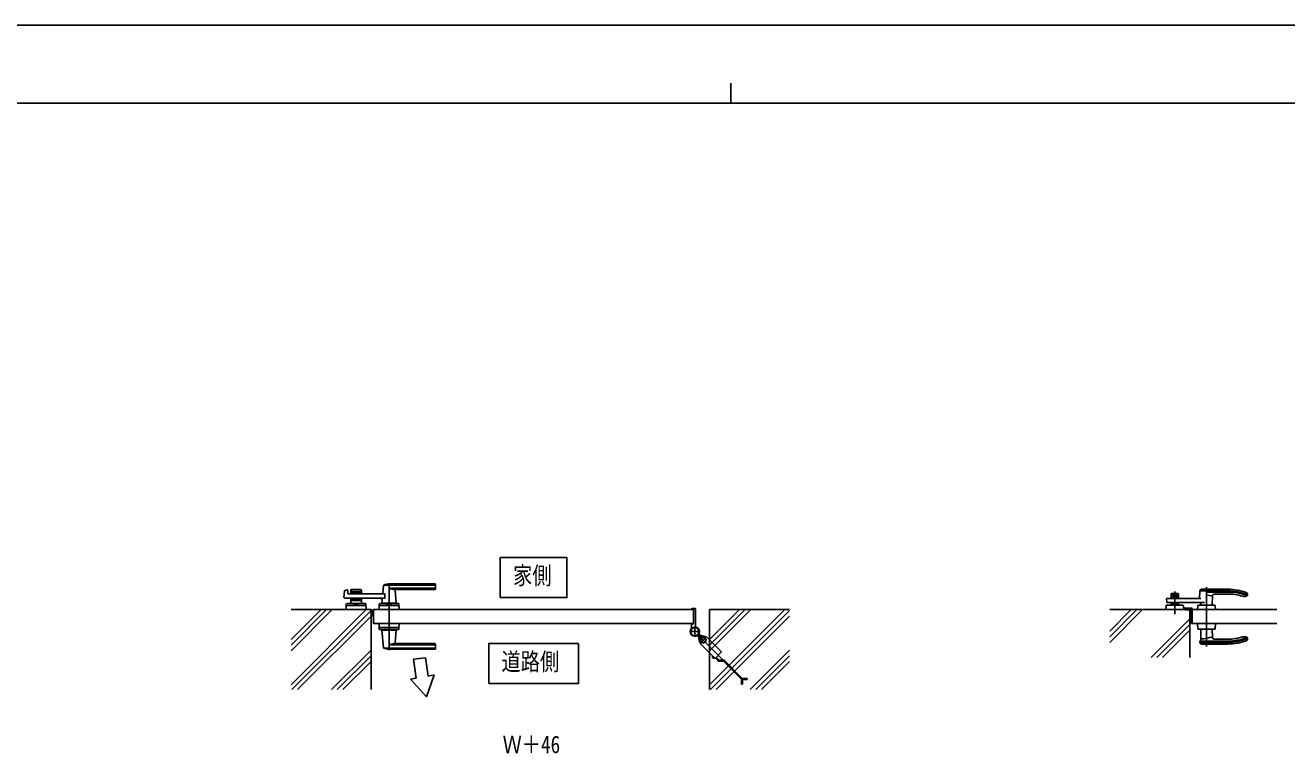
# Model space of a CAD drawing. Units: millimetres, scale not verified. Extents: x -4205 to 4205, y -2970 to 2970.
# Drawn here: x -1768 to 1384, y 1142 to 2970 of the extents above; entities that cross this region are included whole.
import ezdxf
from ezdxf.enums import TextEntityAlignment as Align

# ---------------------------------------------------------------- set-up
doc = ezdxf.new("R2010")
doc.units = ezdxf.units.MM
doc.header["$LTSCALE"] = 12
for name, color, linetype in [('0-2_USER1', 3, 'Continuous'), ('0-3_YKK_12', 2, 'Continuous'), ('0-4_YKK_A1', 4, 'Continuous'), ('0-5_YKK_D', 6, 'Continuous'), ('0-6_YKK_ZWAK', 7, 'Continuous')]:
    doc.layers.add(name, color=color, linetype=linetype)
doc.styles.add('ＭＳ ゴシック', font='')
doc.styles.get('ＭＳ ゴシック').set_extended_font_data('MS Gothic')

msp = doc.modelspace()

# ---------------------------------------------------------------- linework, layer by layer
at = {"layer": '0-2_USER1'}
for points in [[(-581.18, 1540), (-581.18, 1640), (-414.78, 1640), (-414.78, 1540)], [(-609.98, 1325), (-609.98, 1425), (-385.98, 1425), (-385.98, 1325)]]:
    msp.add_lwpolyline(points, close=True, dxfattribs=at)
at = {"layer": '0-3_YKK_12'}
for p, q in [((-900.98, 1493), (-900.98, 1510)), ((1145.02, 1493), (1145.02, 1510))]:
    msp.add_line(p, q, dxfattribs=at)
at = {"layer": '0-4_YKK_A1'}
for p, q in [((-971.81, 1540.66), (-970.59, 1556.07)), ((-969.08, 1557.85), (-963.66, 1559.2)), ((-962.42, 1558.28), (-962.03, 1550.45)), ((-869.42, 1549.5), (-961.03, 1549.5)), ((-954.98, 1558), (-954.98, 1549.5)), ((-954.98, 1555), (-927.98, 1555)), ((-929.98, 1560), (-952.98, 1560)), ((-952.98, 1551), (-943.89, 1551)), ((-941.83, 1552.65), (-943.19, 1551.29)), ((-941.12, 1552.65), (-939.77, 1551.29)), ((-939.06, 1551), (-929.98, 1551)), ((-927.98, 1558), (-927.98, 1549.5)), ((-873.03, 1570.39), (-874.73, 1551.31)), ((-743.98, 1570.98), (-872.77, 1570.98)), ((-858.98, 1576), (-858.98, 1409)), ((-743.98, 1574), (-858.98, 1574)), ((-743.98, 1563.33), (-858.98, 1563.33)), ((-744.98, 1560), (-844, 1560)), ((-843.81, 1557.81), (-841.01, 1526.32)), ((-742.98, 1562), (-742.98, 1573)), ((1095.52, 1537.5), (1095.52, 1549.5)), ((1096.52, 1550.5), (1112.52, 1550.5)), ((1108.52, 1547.5), (1100.52, 1547.5)), ((1100.52, 1547.5), (1100.52, 1537.5)), ((1100.62, 1547), (1108.42, 1547)), ((1100.62, 1537.5), (1100.62, 1547)), ((1104.52, 1555.48), (1104.52, 1506.74)), ((1108.42, 1547), (1108.42, 1537.5)), ((1108.52, 1547.5), (1108.52, 1537.5)), ((1113.52, 1549.5), (1113.52, 1537.5)), ((1167.52, 1557), (1166.5, 1537.5)), ((1167.52, 1557), (1237.52, 1557)), ((1171.52, 1561), (1237.52, 1561)), ((1171.52, 1561), (1178.7, 1561)), ((1184.02, 1565.88), (1184.02, 1418.23)), ((1184.02, 1554), (1237.52, 1554)), ((1237.52, 1549), (1203.69, 1549)), ((1286.15, 1547.24), (1285.12, 1544.41)), ((1286.05, 1549.07), (1286.15, 1547.24)), ((-966.04, 1523.07), (-966.48, 1510)), ((-918.75, 1520), (-964.21, 1520)), ((-964.05, 1525), (-918.91, 1525)), ((-954.98, 1538.5), (-954.98, 1525)), ((-954.98, 1533), (-927.98, 1533)), ((-927.98, 1525), (-954.98, 1525)), ((-952.98, 1537), (-943.89, 1537)), ((-941.83, 1535.35), (-943.19, 1536.71)), ((-941.12, 1535.35), (-939.77, 1536.71)), ((-939.06, 1537), (-929.98, 1537)), ((-936.98, 1522.2), (-936.98, 1525)), ((-927.98, 1538.5), (-927.98, 1525)), ((-916.92, 1523.07), (-916.48, 1510)), ((-883.54, 1523.07), (-883.98, 1510)), ((-836.25, 1520), (-881.71, 1520)), ((-836.41, 1525), (-881.55, 1525)), ((-840.98, 1525.99), (-876.98, 1525.99)), ((-876.98, 1525), (-876.98, 1525.99)), ((-876.35, 1533.05), (-876.95, 1526.32)), ((-841.31, 1525.99), (-876.65, 1525.99)), ((-873.98, 1525.99), (-876.15, 1525.99)), ((-863.48, 1522.2), (-863.48, 1525)), ((-841.31, 1525.99), (-843.98, 1525.99)), ((-840.98, 1525), (-840.98, 1525.99)), ((-834.42, 1523.07), (-833.98, 1510)), ((1082.02, 1510), (1082.66, 1519.14)), ((1084.02, 1537.5), (1169.46, 1537.5)), ((1084.02, 1537.5), (1084.54, 1527.5)), ((1178.99, 1527.5), (1084.54, 1527.5)), ((1084.65, 1521), (1124.39, 1521)), ((1095.52, 1544.5), (1100.52, 1544.5)), ((1100.52, 1539), (1095.52, 1539)), ((1095.52, 1521), (1095.52, 1527.5)), ((1100.52, 1525), (1095.52, 1525)), ((1113.52, 1521), (1095.52, 1521)), ((1100.52, 1527.5), (1100.52, 1521)), ((1100.62, 1543.2), (1108.42, 1543.2)), ((1100.62, 1539), (1108.42, 1539)), ((1100.62, 1521), (1100.62, 1527.5)), ((1100.62, 1527), (1108.42, 1527)), ((1100.62, 1521.5), (1108.42, 1521.5)), ((1104.52, 1520.25), (1104.52, 1498.29)), ((1108.42, 1527.5), (1108.42, 1521)), ((1108.52, 1544.5), (1113.52, 1544.5)), ((1113.52, 1539), (1108.52, 1539)), ((1108.52, 1527.5), (1108.52, 1521)), ((1113.52, 1525), (1108.52, 1525)), ((1113.52, 1527.5), (1113.52, 1521)), ((1127.02, 1510), (1126.38, 1519.14)), ((1128.02, 1512), (1128.02, 1514)), ((1129.39, 1514), (1128.02, 1514)), ((1146.02, 1514), (1129.39, 1514)), ((1161.52, 1510), (1162.16, 1519.14)), ((1164.15, 1521), (1203.89, 1521)), ((1169.64, 1527.5), (1169.75, 1521)), ((1169.64, 1527.5), (1169.75, 1521)), ((1198.69, 1544.09), (1198.29, 1521)), ((1206.52, 1510), (1205.88, 1519.14)), ((-1103.98, 1510), (-903.98, 1510)), ((-1029.24, 1510), (-1103.98, 1435.25)), ((-1015.09, 1510), (-1103.98, 1421.11)), ((-1000.95, 1510), (-1103.98, 1406.97)), ((-916.1, 1510), (-1103.98, 1322.12)), ((-903.98, 1507.98), (-1101.96, 1310)), ((-903.98, 1493.83), (-1087.81, 1310)), ((-966.48, 1510), (-916.48, 1510)), ((-903.98, 1310), (-903.98, 1510)), ((-833.98, 1510), (-883.98, 1510)), ((-102.98, 1510.8), (-102.98, 1511.5)), ((-98.28, 1510.3), (-102.48, 1510.3)), ((-94.98, 1512.5), (-101.98, 1512.5)), ((-97.98, 1475), (-97.98, 1510)), ((-92.98, 1469.94), (-92.98, 1510.5)), ((16.76, 1510), (-57.98, 1435.25)), ((30.91, 1510), (-57.98, 1421.11)), ((45.05, 1510), (-57.98, 1406.97)), ((129.9, 1510), (-57.98, 1322.12)), ((142.02, 1507.98), (-55.96, 1310)), ((142.02, 1493.83), (-41.81, 1310)), ((995.59, 1510), (942.02, 1456.43)), ((1009.73, 1510), (942.02, 1442.29)), ((1023.87, 1510), (942.02, 1428.15)), ((1142.02, 1486.73), (1045.29, 1390)), ((1129.45, 1512), (1128.02, 1512)), ((1146.02, 1512), (1129.45, 1512)), ((1131.02, 1512), (1131.02, 1509.6)), ((1141.02, 1511.6), (1131.02, 1511.6)), ((1141.02, 1509.6), (1131.02, 1509.6)), ((1141.02, 1509.6), (1141.02, 1512)), ((1146.02, 1512), (1146.02, 1475)), ((1147.52, 1504.75), (1146.02, 1506.25)), ((1147.52, 1484.75), (1146.02, 1486.25)), ((1147.52, 1504.75), (1147.52, 1500.25)), ((1148.02, 1504.75), (1147.52, 1504.75)), ((1148.02, 1484.75), (1147.52, 1484.75)), ((1147.52, 1480.25), (1147.52, 1484.75)), ((1148.02, 1512), (1148.02, 1475)), ((1148.02, 1510), (1359.52, 1510)), ((-883.54, 1461.93), (-883.98, 1475)), ((-833.98, 1475), (-883.98, 1475)), ((-836.25, 1465), (-881.71, 1465)), ((-836.41, 1460), (-881.55, 1460)), ((-876.98, 1460), (-876.98, 1459)), ((-840.98, 1459), (-876.98, 1459)), ((-873.03, 1414.6), (-876.95, 1458.67)), ((-843.81, 1427.18), (-841, 1458.67)), ((-840.98, 1460), (-840.98, 1459)), ((-834.42, 1461.93), (-833.98, 1475)), ((-107.98, 1455), (-81.98, 1455)), ((-107.98, 1455), (-81.98, 1455)), ((-102.98, 1474.2), (-102.98, 1465.16)), ((-98.28, 1474.7), (-102.48, 1474.7)), ((-94.98, 1468), (-94.98, 1442)), ((-94.98, 1442), (-94.98, 1468)), ((1142.02, 1472.58), (1059.44, 1390)), ((1142.02, 1458.44), (1073.58, 1390)), ((1148.02, 1475), (1146.02, 1475)), ((1162.37, 1462.86), (1161.52, 1475)), ((1203.68, 1461), (1164.36, 1461)), ((1169.33, 1437), (1169.75, 1461)), ((1198.64, 1440.91), (1198.29, 1461)), ((1206.52, 1475), (1205.67, 1462.86)), ((-743.98, 1421.67), (-858.98, 1421.67)), ((-744.98, 1425), (-844, 1425)), ((-742.98, 1423), (-742.98, 1412)), ((-88.97, 1444.75), (-89.25, 1445.03)), ((-83.57, 1443.59), (-88.23, 1448.25)), ((-85.16, 1442.35), (-86.58, 1443.77)), ((-85.16, 1442.35), (-85.16, 1438.76)), ((-84.73, 1448.99), (-85.01, 1449.27)), ((-82.33, 1445.18), (-83.75, 1446.6)), ((-82.61, 1446.87), (-83.52, 1447.78)), ((-83.31, 1446.16), (-82.61, 1446.87)), ((-83.16, 1438.76), (-83.16, 1442.6)), ((-78.74, 1443.18), (-82.58, 1443.18)), ((-82.33, 1445.18), (-78.74, 1445.18)), ((-80.84, 1426.72), (-81.97, 1425.58)), ((-79.07, 1439.09), (-81.02, 1431.84)), ((-81.02, 1431.84), (-75.71, 1426.54)), ((-80.48, 1427.07), (-67.05, 1440.5)), ((-80.48, 1440.5), (-17.89, 1377.91)), ((-71.82, 1441.04), (-79.07, 1439.09)), ((-75.71, 1426.54), (-68.46, 1428.48)), ((-66.52, 1435.73), (-71.82, 1441.04)), ((-68.46, 1428.48), (-66.52, 1435.73)), ((-65.56, 1441.99), (-66.7, 1440.86)), ((1167.52, 1428), (1167.68, 1431)), ((1167.52, 1428), (1237.52, 1428)), ((1167.68, 1431), (1237.52, 1431)), ((1169.33, 1437), (1177.28, 1437)), ((1171.52, 1424), (1237.52, 1424)), ((1179.27, 1428), (1188.77, 1428)), ((1237.52, 1436), (1203.64, 1436)), ((1286.15, 1437.76), (1285.12, 1440.59)), ((1286.05, 1435.93), (1286.15, 1437.76)), ((-903.98, 1408.98), (-1002.96, 1310)), ((-903.98, 1394.84), (-988.82, 1310)), ((-743.98, 1414.02), (-872.77, 1414.02)), ((-743.98, 1411), (-858.98, 1411)), ((-767.86, 1389.67), (-797.7, 1386.49)), ((-50.92, 1391.58), (-49.09, 1392.21)), ((-50.5, 1394.12), (-50.77, 1393.66)), ((-49.44, 1393.06), (-50.5, 1394.12)), ((-49.44, 1393.06), (-46.61, 1390.23)), ((-49.09, 1392.21), (-47.84, 1391.83)), ((-48.09, 1388.75), (-47.46, 1390.58)), ((-47.46, 1390.58), (-47.84, 1391.83)), ((-46.61, 1390.23), (-45.55, 1389.17)), ((-45.55, 1389.17), (-46.02, 1388.9)), ((-36.49, 1382.37), (-43.36, 1389.24)), ((-34.83, 1384.38), (-41.52, 1391.08)), ((142.02, 1408.98), (43.04, 1310)), ((142.02, 1394.84), (57.18, 1310)), ((-903.98, 1380.7), (-974.68, 1310)), ((-23.84, 1381.19), (-33.66, 1381.19)), ((-23.59, 1383.79), (-33.41, 1383.79)), ((20.84, 1337.34), (-22.43, 1380.61)), ((22.85, 1339), (-20.76, 1382.62)), ((142.02, 1380.7), (71.32, 1310)), ((-791.4, 1338.8), (-805.74, 1336.28)), ((-765.52, 1291.76), (-805.74, 1336.28)), ((-765.52, 1291.76), (-746.65, 1346.69)), ((-746.65, 1346.69), (-761.43, 1344.09)), ((21.43, 1323.69), (21.43, 1335.93)), ((23.67, 1337.83), (35.57, 1337.83)), ((24.03, 1336.18), (24.03, 1323.69)), ((35.57, 1335.23), (24.03, 1335.23)), ((35.57, 1335.23), (35.57, 1337.83)), ((24.03, 1323.69), (21.43, 1323.69))]:
    msp.add_line(p, q, dxfattribs=at)
for points in [[(-869.42, 1549.5), (-869.42, 1538.5), (-969.81, 1538.5)], [(1184.02, 1547.05), (1191.29, 1544.98), (1198.69, 1544.09)], [(-936.98, 1522.2), (-945.98, 1522.2), (-945.98, 1525)], [(-863.48, 1522.2), (-854.48, 1522.2), (-854.48, 1525)], [(-897.98, 1510), (-897.98, 1475), (-97.98, 1475)], [(-897.98, 1510), (-97.98, 1510), (-97.98, 1475)], [(-57.98, 1310), (-57.98, 1510), (142.02, 1510)], [(1142.02, 1390), (1142.02, 1510), (942.02, 1510)], [(1148.02, 1500.25), (1147.52, 1500.25), (1146.02, 1498.75)], [(1148.02, 1510), (1148.02, 1475), (1359.52, 1475)], [(1148.02, 1480.25), (1147.52, 1480.25), (1146.02, 1478.75)], [(-86.14, 1443.33), (-86.85, 1442.63), (-87.76, 1443.54)], [(-81.97, 1425.58), (-57.98, 1401.6), (-44.49, 1388.11), (-28.09, 1404.51)], [(-28.09, 1404.51), (-57.98, 1434.4), (-65.56, 1441.99)], [(1177.28, 1437), (1184.01, 1437.95), (1191.29, 1440.02), (1198.69, 1440.91)]]:
    msp.add_lwpolyline(points, dxfattribs=at)
for radius in [11.5, 11.5, 10.35, 10.35]:
    msp.add_circle((-94.98, 1455), radius, dxfattribs=at)
for centre, radius, start, end in [((-968.6, 1555.91), 2, 104.03624, 175.49449), ((-963.42, 1558.23), 1, 2.86241, 104.03624), ((-961.03, 1550.5), 1, 182.86241, 270), ((-952.98, 1558), 2, 90, 180), ((-952.98, 1553), 2, 180, 270), ((-943.89, 1552), 1, 270, 315), ((-941.48, 1552.29), 0.5, 45, 135), ((-939.06, 1552), 1, 225, 270), ((-929.98, 1558), 2, 0, 90), ((-929.98, 1553), 2, 270, 0), ((-876.72, 1551.49), 2, 270, 354.91858), ((-872.04, 1570.31), 1, 113.30607, 174.91858), ((-858.98, 1540), 34, 90, 113.30607), ((-845.19, 1589.98), 30, 242.63879, 272.27092), ((-841.82, 1558), 2, 90, 185.08142), ((-744.98, 1562), 2, 270, 0), ((-743.98, 1573), 1, 0, 90), ((-743.98, 1569.98), 1, 0, 90), ((-743.98, 1564.33), 1, 270, 0), ((1096.52, 1549.5), 1, 90, 180), ((1112.52, 1549.5), 1, 0, 90), ((1171.52, 1557), 4, 90, 180), ((1203.69, 1544), 5, 90, 179), ((1237.52, 1431), 130, 69.29913, 90), ((1237.52, 1431), 126, 67.2969, 90), ((1237.52, 1431), 123, 67.23092, 90), ((1237.52, 1431), 118, 72.24092, 90), ((1282.06, 1548.87), 4, 3, 69.29913), ((-969.81, 1540.5), 2, 175.49449, 270), ((-964.21, 1518), 2, 90, 178.09085), ((-964.05, 1523), 2, 90, 178.09085), ((-952.98, 1535), 2, 90, 180), ((-943.89, 1536), 1, 45, 90), ((-941.48, 1535.71), 0.5, 225, 315), ((-939.06, 1536), 1, 90, 135), ((-929.98, 1535), 2, 0, 90), ((-918.91, 1523), 2, 1.90915, 90), ((-918.75, 1518), 2, 1.90915, 90), ((-881.71, 1518), 2, 90, 178.09085), ((-881.55, 1523), 2, 90, 178.09085), ((-881.33, 1533.49), 5, 354.91858, 90), ((-876.65, 1526.29), 0.3, 174.91858, 270), ((-841.31, 1526.29), 0.3, 270, 5.08142), ((-836.41, 1523), 2, 1.90915, 90), ((-836.25, 1518), 2, 1.90915, 90), ((1084.65, 1519), 2, 90, 176), ((1124.39, 1519), 2, 4, 90), ((1146.02, 1512), 2, 0, 90), ((1164.15, 1519), 2, 90, 176), ((1203.89, 1519), 2, 4, 90), ((1278.09, 1557.66), 15, 252.24092, 297.97456), ((-101.98, 1511.5), 1, 90, 180), ((-102.48, 1510.8), 0.5, 180, 270), ((-98.28, 1510), 0.3, 360, 90), ((-94.98, 1510.5), 2, 360, 90), ((-881.71, 1467), 2, 181.90915, 270), ((-881.55, 1462), 2, 181.90915, 270), ((-876.65, 1458.7), 0.3, 90, 185.08142), ((-841.3, 1458.7), 0.3, 354.91858, 90), ((-836.41, 1462), 2, 270, 358.09085), ((-836.25, 1467), 2, 270, 358.09085), ((-94.98, 1455), 11.5, 141.98772, 64.89722), ((-107.98, 1465.16), 5, 321.98772, 360), ((-102.48, 1474.2), 0.5, 90, 180), ((-98.28, 1475), 0.3, 270, 360), ((-87.98, 1469.94), 5, 180.00002, 244.89722), ((1164.36, 1463), 2, 184, 270), ((1203.68, 1463), 2, 270, 356), ((-845.19, 1395.02), 30, 87.72908, 117.36121), ((-841.81, 1427), 2, 174.91858, 270), ((-744.98, 1423), 2, 0, 90), ((-743.98, 1420.67), 1, 0, 90), ((-80.16, 1438.76), 5, 180, 225.40999), ((-73.77, 1433.79), 10, 45, 225), ((-84.56, 1442.6), 1.4, 0, 45), ((-82.58, 1444.58), 1.4, 225, 270), ((-80.16, 1438.76), 3, 180, 200.54093), ((-73.77, 1433.79), 6.5, 174.54354, 5.45646), ((-73.77, 1433.79), 6.5, 5.45646, 174.54354), ((-78.74, 1440.18), 5, 44.59001, 90), ((-78.74, 1440.18), 3, 69.45907, 90), ((1171.52, 1428), 4, 180, 270), ((1156.84, 1437.22), 12.5, 330.14993, 359), ((1203.64, 1441), 5, 181, 270), ((1237.52, 1554), 118, 270, 287.75908), ((1237.52, 1554), 123, 270, 292.76908), ((1237.52, 1554), 126, 270, 292.7031), ((1237.52, 1554), 130, 270, 290.70087), ((1278.09, 1427.34), 15, 62.02544, 107.75908), ((1282.06, 1436.13), 4, 290.70087, 357), ((-872.03, 1414.69), 1, 185.08142, 246.69393), ((-858.98, 1445), 34, 246.69393, 270), ((-98.37, 1460.99), 673.28, 186.08068, 189.99886), ((-743.98, 1415.02), 1, 270, 0), ((-743.98, 1412), 1, 270, 0), ((-48.78, 1392.51), 2.3, 150, 188.11591), ((-46.9, 1392.77), 4.2, 188.11591, 261.88409), ((-47.17, 1390.89), 2.3, 261.88409, 300), ((-8792.49, 306.91), 8067.36, 7.34884, 7.69047), ((-33.66, 1385.19), 4, 225, 270), ((-33.41, 1385.79), 2, 225, 270), ((-23.84, 1379.19), 2, 45, 90), ((-23.59, 1379.79), 4, 45, 90), ((19.43, 1335.93), 2, 0, 45), ((20.03, 1336.18), 4, 0, 45)]:
    msp.add_arc(centre, radius, start, end, dxfattribs=at)
at = {"layer": '0-6_YKK_ZWAK'}
for p, q in [((-4.98, 2825), (-4.98, 2775)), ((3895.02, 2775), (-3904.98, 2775))]:
    msp.add_line(p, q, dxfattribs=at)
msp.add_lwpolyline([(-4205, -2970), (4205, -2970), (4205, 2970), (-4205, 2970)], close=True, dxfattribs=at)

# ---------------------------------------------------------------- texts
at = {"layer": '0-2_USER1', "style": 'ＭＳ ゴシック', "width": 0.8}
for s, p in [('家側', (-549.18, 1560)), ('道路側', (-577.98, 1345))]:
    msp.add_text(s, height=43.99, dxfattribs=at).set_placement(p, align=Align.BOTTOM_LEFT)
at = {"layer": '0-5_YKK_D', "style": 'ＭＳ ゴシック', "width": 0.8}
msp.add_text('Ｗ＋46', height=43.99, dxfattribs=at).set_placement((-575.38, 1138), align=Align.BOTTOM_LEFT)

doc.saveas('drawing.dxf')
